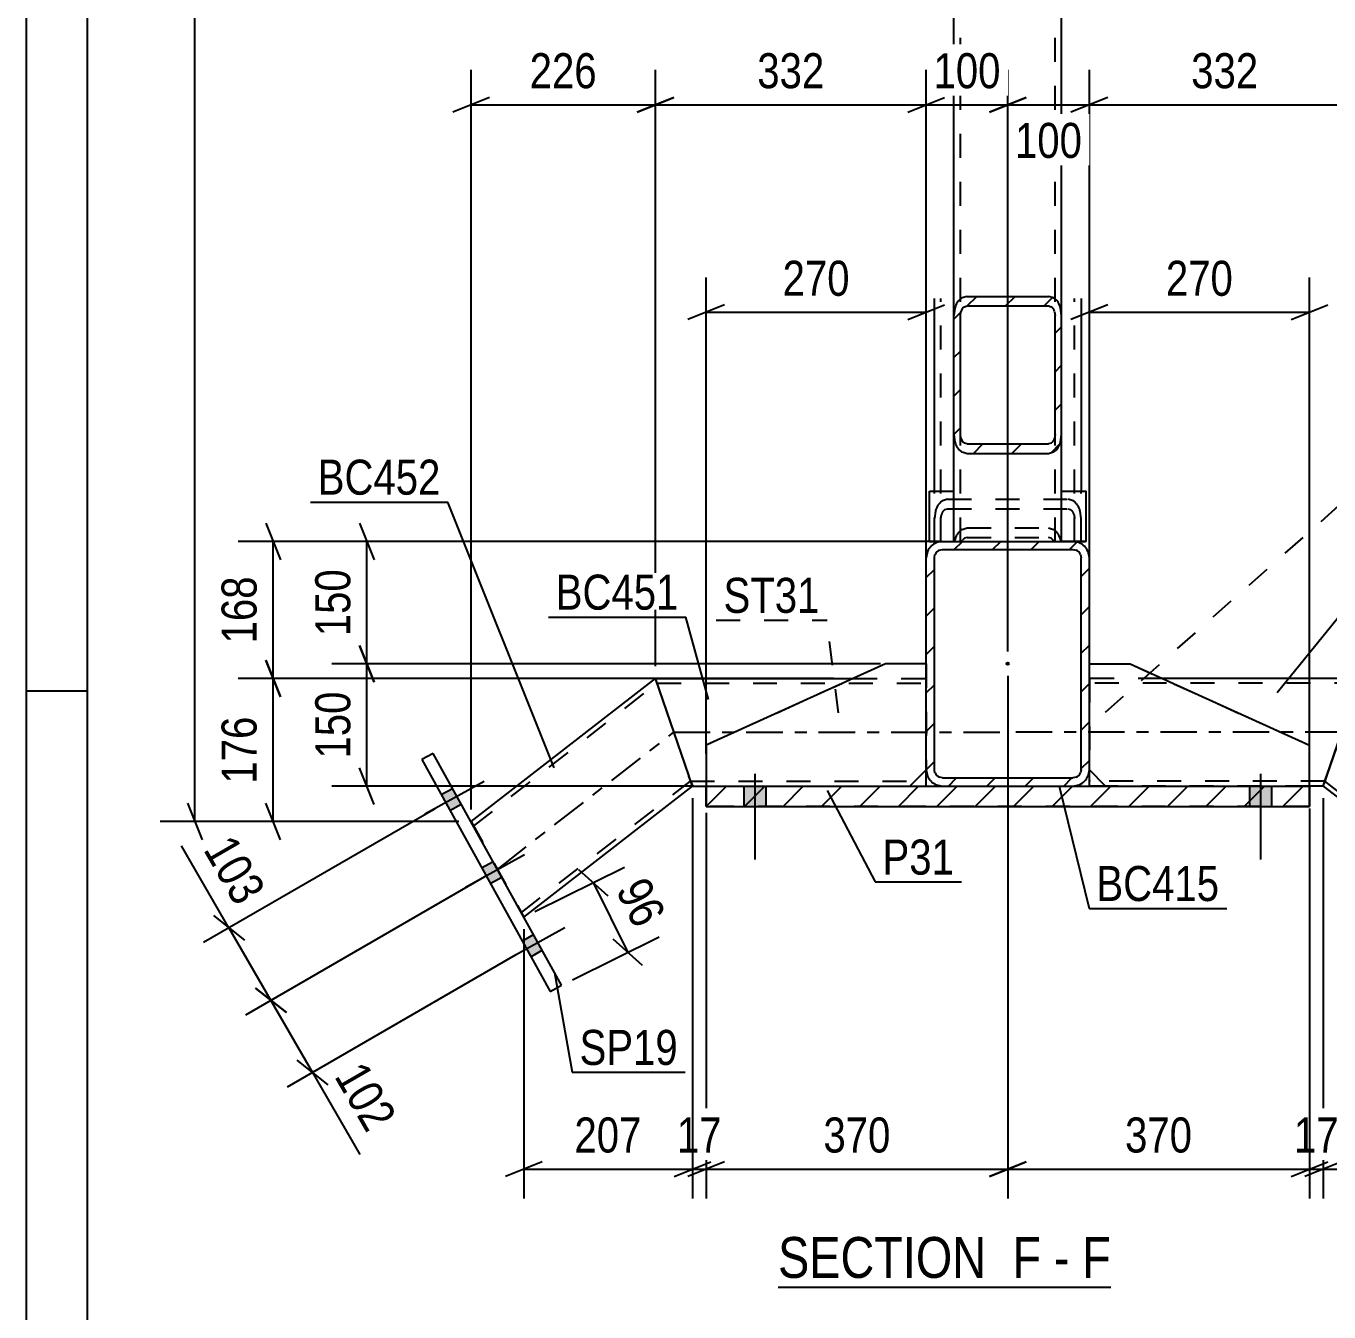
# Model space of a CAD drawing. Header units: millimetres. Extents: x 0 to 594, y 0 to 420.
# Drawn here: x 0 to 106.5, y 98.2 to 203.4 of the extents above; entities that cross this region are included whole.
import ezdxf

# ---------------------------------------------------------------- set-up
doc = ezdxf.new("R2010")
doc.units = ezdxf.units.MM
doc.linetypes.add('DXK_LINE_DOT2', pattern=[3.9198, 1.9599, -1.9599])
doc.linetypes.add('DXK_LINE_DOT3', pattern=[5.9187, 2.979, -0.9799, 0.9799, -0.9799])
doc.styles.add('Arial Narrow', font='ARIALN.TTF', dxfattribs={"height": 0.2})

# ---------------------------------------------------------------- blocks, each defined once
blk = doc.blocks.new('Unknown-761544929-1135')
at = {"color": 5, "linetype": 'Continuous'}
for p, q in [((0, 420), (0, 0)), ((5, 415), (5, 5)), ((5, 149), (0, 149))]:
    blk.add_line(p, q, dxfattribs=at)
blk = doc.blocks.new('Unknown-761544929-17 - 6149')
at = {"color": 6, "linetype": 'Continuous'}
blk.add_line((61.49, 100.27), (88.7, 100.27), dxfattribs=at)
at = {"color": 0, "linetype": 'Continuous'}
for points in [[(79.6, 101.02), (79.6, 104.52), (61.49, 104.52), (61.49, 101.02)], [(82.99, 101.02), (82.99, 104.52), (80.65, 104.52), (80.65, 101.02)], [(85.31, 101.02), (85.31, 104.52), (84.04, 104.52), (84.04, 101.02)], [(88.7, 101.02), (88.7, 104.52), (86.36, 104.52), (86.36, 101.02)]]:
    blk.add_wipeout(points, dxfattribs=at)
at = {"color": 7, "linetype": 'Continuous', "style": 'Arial Narrow'}
for s, p in [('SECTION ', (61.49, 101.02)), ('F', (80.65, 101.02)), ('F', (86.36, 101.02)), ('-', (84.04, 101.02))]:
    blk.add_text(s, height=3.34, dxfattribs=at).set_placement(p)
blk = doc.blocks.new('Part-761544929-6201 - 6149')
at = {"color": 2, "linetype": 'Continuous'}
for p, q in [((74.27, 165.33), (74.27, 181.08)), ((86.27, 181.08), (86.27, 165.33))]:
    blk.add_line(p, q, dxfattribs=at)
at = {"color": 7, "linetype": 'DXK_LINE_DOT2'}
for p, q in [((74.8, 161.23), (74.8, 181.08)), ((85.74, 161.23), (85.74, 181.08)), ((74.27, 161.23), (74.27, 165.33)), ((86.27, 161.23), (86.27, 165.33)), ((75.34, 164.67), (74.93, 164.55)), ((75.34, 164.67), (85.2, 164.67)), ((85.61, 164.55), (85.2, 164.67)), ((74.35, 163.7), (74.27, 163.11)), ((74.8, 163.11), (74.84, 163.41)), ((75.13, 163.83), (75.34, 163.89)), ((75.34, 163.89), (85.2, 163.89)), ((85.2, 163.89), (85.41, 163.83)), ((85.7, 163.41), (85.74, 163.11)), ((86.27, 163.11), (86.19, 163.7)), ((74.27, 161.23), (86.27, 161.23))]:
    blk.add_line(p, q, dxfattribs=at)
for centre, radius, start, end in [((75.73, 163.38), 1.42, 124.4664, 166.7051), ((84.81, 163.38), 1.42, 13.2949, 55.5336), ((75.53, 163.24), 0.709, 124.4664, 166.7051), ((85.01, 163.24), 0.709, 13.2949, 55.5336)]:
    blk.add_arc(centre, radius, start, end, dxfattribs=at)
blk = doc.blocks.new('Part-761544929-6170 - 6149')
at = {"linetype": 'Continuous'}
h = blk.add_hatch(dxfattribs=at)
h.set_pattern_fill('', scale=0.7, style=0, pattern_type=0)
h.set_pattern_definition([(45, (75.8708, 169.9744), (-1.57154, 1.57154), [])])
h.paths.add_polyline_path([(75.87, 179.71), (75.87, 169.97), (75.95, 169.38), (76.18, 168.87), (76.53, 168.54), (76.94, 168.42), (83.6, 168.42), (84.01, 168.54), (84.36, 168.87), (84.59, 169.38), (84.67, 169.97), (84.67, 179.71), (84.59, 180.3), (84.36, 180.81), (84.01, 181.14), (83.6, 181.26), (76.94, 181.26), (76.53, 181.14), (76.18, 180.81), (75.95, 180.3)])
h.paths.add_polyline_path([(76.56, 180.26), (76.73, 180.42), (76.94, 180.48), (83.6, 180.48), (83.81, 180.42), (83.98, 180.26), (84.1, 180), (84.14, 179.71), (84.14, 169.97), (84.1, 169.68), (83.98, 169.42), (83.81, 169.26), (83.6, 169.2), (76.94, 169.2), (76.73, 169.26), (76.56, 169.42), (76.44, 169.68), (76.4, 169.97), (76.4, 179.71), (76.44, 180)])
at = {"color": 2, "linetype": 'Continuous'}
for p, q in [((76.94, 181.26), (76.53, 181.14)), ((76.94, 181.26), (83.6, 181.26)), ((84.01, 181.14), (83.6, 181.26)), ((75.95, 180.3), (75.87, 179.71)), ((76.73, 180.42), (76.94, 180.48)), ((76.94, 180.48), (83.6, 180.48)), ((83.6, 180.48), (83.81, 180.42)), ((84.67, 179.71), (84.59, 180.3)), ((75.87, 169.97), (75.87, 179.71)), ((76.4, 179.71), (76.44, 180)), ((76.4, 169.97), (76.4, 179.71)), ((84.1, 180), (84.14, 179.71)), ((84.14, 169.97), (84.14, 179.71)), ((84.67, 169.97), (84.67, 179.71)), ((75.87, 161.23), (75.87, 169.97)), ((75.87, 169.97), (75.95, 169.38)), ((76.44, 169.68), (76.4, 169.97)), ((84.14, 169.97), (84.1, 169.68)), ((84.59, 169.38), (84.67, 169.97)), ((84.67, 161.23), (84.67, 169.97)), ((76.53, 168.54), (76.94, 168.42)), ((76.94, 169.2), (76.73, 169.26)), ((76.94, 169.2), (83.6, 169.2)), ((76.94, 168.42), (83.6, 168.42)), ((83.81, 169.26), (83.6, 169.2)), ((83.6, 168.42), (84.01, 168.54))]:
    blk.add_line(p, q, dxfattribs=at)
at = {"color": 7, "linetype": 'DXK_LINE_DOT2'}
for p, q in [((75.87, 169.97), (75.87, 179.71)), ((76.4, 161.23), (76.4, 179.71)), ((84.14, 161.23), (84.14, 179.71)), ((84.67, 169.97), (84.67, 179.71)), ((76.53, 162.21), (76.94, 162.33)), ((76.94, 162.33), (83.6, 162.33)), ((83.6, 162.33), (84.01, 162.21)), ((75.87, 161.23), (84.67, 161.23)), ((75.93, 161.23), (75.95, 161.37)), ((76.52, 161.23), (76.53, 161.26)), ((76.53, 161.26), (76.56, 161.32)), ((76.73, 161.49), (76.56, 161.32)), ((76.94, 161.55), (76.73, 161.49)), ((76.94, 161.55), (83.6, 161.55)), ((83.81, 161.49), (83.6, 161.55)), ((83.98, 161.32), (83.81, 161.49)), ((84.02, 161.23), (83.98, 161.32)), ((84.59, 161.37), (84.61, 161.23))]:
    blk.add_line(p, q, dxfattribs=at)
at = {"color": 7, "linetype": 'DXK_LINE_DOT3'}
blk.add_line((80.27, 153.94), (80.27, 174.84), dxfattribs=at)
at = {"color": 2, "linetype": 'Continuous'}
for centre, radius, start, end in [((77.33, 179.98), 1.42, 124.4664, 166.7051), ((83.21, 179.98), 1.42, 13.2949, 55.5336), ((77.13, 179.84), 0.709, 124.4664, 166.7051), ((83.41, 179.84), 0.709, 13.2949, 55.5336), ((77.13, 169.84), 0.709, 193.2949, 235.5336), ((83.41, 169.84), 0.709, 304.4664, 346.7051), ((77.33, 169.7), 1.42, 193.2949, 235.5336), ((83.21, 169.7), 1.42, 304.4664, 346.7051)]:
    blk.add_arc(centre, radius, start, end, dxfattribs=at)
at = {"color": 7, "linetype": 'DXK_LINE_DOT2'}
for centre, start, end in [((77.33, 161.04), 124.4664, 166.7051), ((83.21, 161.04), 13.2949, 55.5336)]:
    blk.add_arc(centre, 1.42, start, end, dxfattribs=at)
blk = doc.blocks.new('Part-761544929-6195 - 6149')
at = {"color": 7, "linetype": 'DXK_LINE_DOT2'}
for p, q in [((92.9, 150.03), (86.94, 150.03)), ((86.94, 149.97), (86.94, 150.03)), ((86.94, 150.03), (86.94, 142.56)), ((108.94, 149.63), (86.94, 149.63)), ((86.94, 141.72), (86.94, 142.03)), ((86.94, 141.75), (86.94, 141.88)), ((86.94, 141.72), (86.94, 141.75)), ((86.94, 141.66), (86.94, 141.72)), ((86.94, 141.72), (86.94, 141.66)), ((86.94, 141.63), (86.94, 141.66)), ((86.94, 141.66), (86.94, 141.63)), ((86.94, 141.46), (86.94, 141.66)), ((106.2, 141.63), (86.94, 141.63)), ((104.94, 141.23), (88.27, 141.23))]:
    blk.add_line(p, q, dxfattribs=at)
at = {"color": 2, "linetype": 'Continuous'}
for p, q in [((109.08, 150.03), (92.9, 150.03)), ((106.06, 141.23), (109.08, 150.03)), ((86.94, 142.03), (86.94, 142.56)), ((86.94, 141.46), (86.94, 142.03)), ((86.94, 141.29), (86.94, 141.46)), ((86.94, 141.23), (86.94, 141.29)), ((88.27, 141.23), (86.94, 141.23)), ((106.06, 141.23), (104.94, 141.23))]:
    blk.add_line(p, q, dxfattribs=at)
at = {"color": 7, "linetype": 'DXK_LINE_DOT3'}
blk.add_line((107.57, 145.63), (80.27, 145.63), dxfattribs=at)
blk = doc.blocks.new('Part-761544929-6212 - 6149')
at = {"color": 7, "linetype": 'DXK_LINE_DOT2'}
for p, q in [((76.4, 161.23), (76.4, 353.9)), ((84.14, 161.23), (84.14, 353.9)), ((75.87, 161.23), (75.87, 179.71)), ((84.67, 161.23), (84.67, 179.71)), ((75.87, 161.23), (84.67, 161.23))]:
    blk.add_line(p, q, dxfattribs=at)
at = {"color": 2, "linetype": 'Continuous'}
for p, q in [((75.87, 179.71), (75.87, 335.42)), ((84.67, 179.71), (84.67, 335.42))]:
    blk.add_line(p, q, dxfattribs=at)
blk = doc.blocks.new('Part-761544929-6219 - 6149')
at = {"linetype": 'Continuous'}
h = blk.add_hatch(dxfattribs=at)
h.set_pattern_fill('', scale=0.7, style=0, pattern_type=0)
h.set_pattern_definition([(45, (73.6042, 142.562), (-1.57154, 1.57154), [])])
h.paths.add_polyline_path([(73.6, 159.9), (73.6, 142.56), (73.71, 142.05), (73.99, 141.62), (74.43, 141.33), (74.94, 141.23), (85.6, 141.23), (86.11, 141.33), (86.55, 141.62), (86.84, 142.05), (86.94, 142.56), (86.94, 159.9), (86.84, 160.41), (86.55, 160.84), (86.11, 161.13), (85.6, 161.23), (74.94, 161.23), (74.43, 161.13), (73.99, 160.84), (73.71, 160.41)])
h.paths.add_polyline_path([(74.47, 160.37), (74.68, 160.51), (74.94, 160.56), (85.6, 160.56), (85.86, 160.51), (86.08, 160.37), (86.22, 160.15), (86.27, 159.9), (86.27, 142.56), (86.22, 142.31), (86.08, 142.09), (85.86, 141.95), (85.6, 141.9), (74.94, 141.9), (74.68, 141.95), (74.47, 142.09), (74.32, 142.31), (74.27, 142.56), (74.27, 159.9), (74.32, 160.15)])
blk.add_hatch(color=246, dxfattribs=at).paths.add_polyline_path([(80.27, 151.13, -1), (80.27, 151.33, -1)])
at = {"color": 2, "linetype": 'Continuous'}
for p, q in [((74.94, 161.23), (74.43, 161.13)), ((74.94, 161.23), (85.6, 161.23)), ((86.11, 161.13), (85.6, 161.23)), ((73.71, 160.41), (73.6, 159.9)), ((73.6, 142.56), (73.6, 159.9)), ((74.27, 159.9), (74.32, 160.15)), ((74.27, 142.56), (74.27, 159.9)), ((74.68, 160.51), (74.94, 160.56)), ((74.94, 160.56), (85.6, 160.56)), ((85.6, 160.56), (85.86, 160.51)), ((86.22, 160.15), (86.27, 159.9)), ((86.27, 142.56), (86.27, 159.9)), ((86.94, 159.9), (86.84, 160.41)), ((86.94, 142.56), (86.94, 159.9)), ((73.6, 142.56), (73.71, 142.05)), ((74.32, 142.31), (74.27, 142.56)), ((74.94, 141.9), (74.68, 141.95)), ((74.94, 141.9), (85.6, 141.9)), ((85.86, 141.95), (85.6, 141.9)), ((86.27, 142.56), (86.22, 142.31)), ((86.84, 142.05), (86.94, 142.56)), ((74.43, 141.33), (74.94, 141.23)), ((74.94, 141.23), (85.6, 141.23)), ((85.6, 141.23), (86.11, 141.33))]:
    blk.add_line(p, q, dxfattribs=at)
at = {"color": 7, "linetype": 'DXK_LINE_DOT3'}
blk.add_line((80.27, 151.23), (80.27, 151.23), dxfattribs=at)
at = {"color": 246, "linetype": 'DXK_LINE_DOT2'}
blk.add_line((80.27, 151.23), (80.27, 151.23), dxfattribs=at)
at = {"color": 246, "linetype": 'Continuous'}
blk.add_circle((80.27, 151.23), 0.1, dxfattribs=at)
at = {"color": 2, "linetype": 'Continuous'}
for centre, radius, start, end in [((74.94, 159.9), 1.33, 112.5, 157.5), ((85.6, 159.9), 1.33, 22.5, 67.5), ((74.94, 159.9), 0.667, 112.5, 157.5), ((85.6, 159.9), 0.667, 22.5, 67.5), ((74.94, 142.56), 1.33, 202.5, 247.5), ((74.94, 142.56), 0.667, 202.5, 247.5), ((85.6, 142.56), 0.667, 292.5, 337.5), ((85.6, 142.56), 1.33, 292.5, 337.5)]:
    blk.add_arc(centre, radius, start, end, dxfattribs=at)
blk = doc.blocks.new('Part-761544929-6220 - 6149')
at = {"color": 2, "linetype": 'Continuous'}
for p, q in [((33.3, 143.9), (32.37, 143.39)), ((43.78, 124.94), (33.3, 143.9)), ((32.37, 143.39), (42.85, 124.42)), ((42.85, 124.42), (43.78, 124.94))]:
    blk.add_line(p, q, dxfattribs=at)
blk = doc.blocks.new('Bolt-761544929-6285 - 6149')
at = {"linetype": 'Continuous'}
blk.add_hatch(color=1, dxfattribs=at).paths.add_polyline_path([(100.04, 139.56), (101.84, 139.56), (101.84, 141.22), (100.04, 141.22)])
blk.add_hatch(color=1, dxfattribs=at).paths.add_polyline_path([(100.04, 139.56), (101.84, 139.56), (101.84, 141.22), (100.04, 141.22)])
blk.add_hatch(color=1, dxfattribs=at).paths.add_polyline_path([(100.04, 139.56), (101.84, 139.56), (101.84, 141.22), (100.04, 141.22)])
at = {"color": 1, "linetype": 'Continuous'}
for p, q in [((100.94, 142.22), (100.94, 135.22)), ((100.94, 142.22), (100.94, 135.22)), ((100.94, 142.22), (100.94, 135.22)), ((100.04, 141.22), (100.04, 139.56)), ((100.04, 141.22), (100.04, 139.56)), ((100.04, 141.22), (100.04, 139.56)), ((101.84, 141.22), (101.84, 139.56)), ((101.84, 141.22), (101.84, 139.56)), ((101.84, 141.22), (101.84, 139.56))]:
    blk.add_line(p, q, dxfattribs=at)
blk = doc.blocks.new('Bolt-761544929-6286 - 6149')
at = {"linetype": 'Continuous'}
blk.add_hatch(color=1, dxfattribs=at).paths.add_polyline_path([(58.7, 139.56), (60.5, 139.56), (60.5, 141.22), (58.7, 141.22)])
blk.add_hatch(color=1, dxfattribs=at).paths.add_polyline_path([(58.7, 139.56), (60.5, 139.56), (60.5, 141.22), (58.7, 141.22)])
blk.add_hatch(color=1, dxfattribs=at).paths.add_polyline_path([(58.7, 139.56), (60.5, 139.56), (60.5, 141.22), (58.7, 141.22)])
at = {"color": 1, "linetype": 'Continuous'}
for p, q in [((59.6, 142.22), (59.6, 135.22)), ((59.6, 142.22), (59.6, 135.22)), ((59.6, 142.22), (59.6, 135.22)), ((58.7, 141.22), (58.7, 139.56)), ((58.7, 141.22), (58.7, 139.56)), ((58.7, 141.22), (58.7, 139.56)), ((60.5, 141.22), (60.5, 139.56)), ((60.5, 141.22), (60.5, 139.56)), ((60.5, 141.22), (60.5, 139.56))]:
    blk.add_line(p, q, dxfattribs=at)
blk = doc.blocks.new('Part-761544929-6222 - 6149')
at = {"color": 2, "linetype": 'Continuous'}
for p, q in [((36.39, 138.32), (51.46, 150.03)), ((51.46, 150.03), (51.48, 149.97)), ((51.48, 149.97), (54.2, 142.03)), ((54.48, 141.23), (54.2, 142.03)), ((40.7, 130.52), (54.48, 141.23))]:
    blk.add_line(p, q, dxfattribs=at)
at = {"color": 7, "linetype": 'DXK_LINE_DOT2'}
for p, q in [((36.58, 137.96), (51.6, 149.63)), ((40.5, 130.88), (54.34, 141.63)), ((54.46, 141.29), (54.4, 141.46)), ((54.48, 141.23), (54.46, 141.29)), ((36.39, 138.32), (40.7, 130.52))]:
    blk.add_line(p, q, dxfattribs=at)
at = {"color": 7, "linetype": 'DXK_LINE_DOT3'}
blk.add_line((38.54, 134.42), (52.97, 145.63), dxfattribs=at)
blk = doc.blocks.new('Part-761544929-6223 - 6149')
at = {"color": 2, "linetype": 'Continuous'}
for p, q in [((51.46, 150.03), (67.64, 150.03)), ((54.48, 141.23), (51.46, 150.03)), ((73.6, 142.03), (73.6, 142.56)), ((73.6, 141.23), (73.6, 142.03)), ((54.48, 141.23), (55.6, 141.23)), ((72.28, 141.23), (73.6, 141.23))]:
    blk.add_line(p, q, dxfattribs=at)
at = {"color": 7, "linetype": 'DXK_LINE_DOT2'}
for p, q in [((51.6, 149.63), (73.6, 149.63)), ((67.64, 150.03), (73.6, 150.03)), ((73.6, 142.56), (73.6, 150.03)), ((73.6, 149.6), (73.6, 149.63)), ((54.34, 141.63), (73.6, 141.63)), ((54.4, 141.46), (54.48, 141.23)), ((55.6, 141.23), (72.28, 141.23)), ((73.6, 141.29), (73.6, 141.46)), ((73.6, 141.23), (73.6, 141.29))]:
    blk.add_line(p, q, dxfattribs=at)
at = {"color": 7, "linetype": 'DXK_LINE_DOT3'}
blk.add_line((52.97, 145.63), (80.27, 145.63), dxfattribs=at)
blk = doc.blocks.new('Part-761544929-6224 - 6149')
at = {"color": 2, "linetype": 'Continuous'}
for p, q in [((109.08, 150.03), (106.34, 142.03)), ((124.15, 138.32), (109.08, 150.03)), ((106.08, 141.29), (106.34, 142.03)), ((106.08, 141.29), (106.06, 141.23)), ((106.06, 141.23), (119.85, 130.52))]:
    blk.add_line(p, q, dxfattribs=at)
at = {"color": 7, "linetype": 'DXK_LINE_DOT2'}
for p, q in [((123.96, 137.96), (108.94, 149.63)), ((106.34, 142.03), (106.14, 141.46)), ((120.04, 130.87), (106.2, 141.63)), ((119.85, 130.52), (124.15, 138.32))]:
    blk.add_line(p, q, dxfattribs=at)
at = {"color": 7, "linetype": 'DXK_LINE_DOT3'}
blk.add_line((122, 134.42), (107.57, 145.63), dxfattribs=at)
blk = doc.blocks.new('Part-761544929-6243 - 6149')
at = {"color": 7, "linetype": 'DXK_LINE_DOT2'}
for p, q in [((70.27, 151.22), (55.6, 144.56)), ((73.6, 151.22), (70.27, 151.22)), ((73.6, 142.56), (73.6, 151.22)), ((55.6, 144.56), (55.6, 141.22)), ((72.27, 141.22), (73.6, 142.56)), ((55.6, 141.22), (72.27, 141.22))]:
    blk.add_line(p, q, dxfattribs=at)
blk = doc.blocks.new('Part-761544929-6244 - 6149')
at = {"color": 2, "linetype": 'Continuous'}
for p, q in [((70.27, 151.22), (55.6, 144.56)), ((73.6, 151.22), (70.27, 151.22)), ((55.6, 144.56), (55.6, 141.22)), ((73.6, 142.56), (72.27, 141.22))]:
    blk.add_line(p, q, dxfattribs=at)
at = {"color": 7, "linetype": 'DXK_LINE_DOT2'}
for p, q in [((73.6, 151.22), (73.6, 142.56)), ((55.6, 141.22), (72.27, 141.22))]:
    blk.add_line(p, q, dxfattribs=at)
blk = doc.blocks.new('Part-761544929-6246 - 6149')
at = {"color": 7, "linetype": 'DXK_LINE_DOT2'}
for p, q in [((86.94, 142.56), (86.94, 151.22)), ((86.94, 151.22), (90.27, 151.22)), ((90.27, 151.22), (104.94, 144.56)), ((104.94, 141.22), (104.94, 144.56)), ((88.27, 141.22), (86.94, 142.56)), ((104.94, 141.22), (88.27, 141.22)), ((104.94, 141.29), (104.94, 141.22))]:
    blk.add_line(p, q, dxfattribs=at)
blk = doc.blocks.new('Part-761544929-6247 - 6149')
at = {"color": 2, "linetype": 'Continuous'}
for p, q in [((86.94, 151.22), (90.27, 151.22)), ((90.27, 151.22), (104.94, 144.56)), ((104.94, 141.22), (104.94, 144.56)), ((88.27, 141.22), (86.94, 142.56))]:
    blk.add_line(p, q, dxfattribs=at)
at = {"color": 7, "linetype": 'DXK_LINE_DOT2'}
for p, q in [((86.94, 142.56), (86.94, 151.22)), ((104.94, 141.22), (88.27, 141.22))]:
    blk.add_line(p, q, dxfattribs=at)
blk = doc.blocks.new('Part-761544929-6248 - 6149')
at = {"linetype": 'Continuous'}
h = blk.add_hatch(dxfattribs=at)
h.set_pattern_fill('', scale=0.7, style=0, pattern_type=0)
h.set_pattern_definition([(45, (55.6042, 139.5575), (-1.57154, 1.57154), [])])
h.paths.add_polyline_path([(55.6, 141.22), (55.6, 139.56), (104.94, 139.56), (104.94, 141.22)])
at = {"color": 2, "linetype": 'Continuous'}
for p, q in [((55.6, 141.22), (55.6, 141.22)), ((55.6, 141.22), (55.6, 139.56)), ((55.6, 141.22), (104.94, 141.22)), ((104.94, 141.22), (104.94, 141.22)), ((104.94, 139.56), (104.94, 141.22)), ((55.6, 139.56), (55.6, 139.56)), ((55.6, 139.56), (104.94, 139.56)), ((104.94, 139.56), (104.94, 139.56))]:
    blk.add_line(p, q, dxfattribs=at)
at = {"color": 7, "linetype": 'DXK_LINE_DOT2'}
for p, q in [((55.6, 139.56), (55.6, 141.22)), ((55.6, 141.22), (104.94, 141.22)), ((104.94, 141.22), (104.94, 139.56)), ((104.94, 139.56), (55.6, 139.56))]:
    blk.add_line(p, q, dxfattribs=at)
blk = doc.blocks.new('Part-761544929-6256 - 6149')
at = {"color": 2, "linetype": 'Continuous'}
for p, q in [((84.67, 165.33), (86.67, 165.33)), ((86.67, 161.23), (86.67, 165.33)), ((86.67, 161.23), (85.6, 161.23)), ((86.67, 161.23), (86.67, 161.23))]:
    blk.add_line(p, q, dxfattribs=at)
at = {"color": 7, "linetype": 'DXK_LINE_DOT2'}
for p, q in [((84.67, 161.23), (84.67, 165.33)), ((84.67, 165.33), (86.67, 165.33)), ((85.6, 161.23), (84.67, 161.23)), ((84.67, 161.23), (84.67, 161.23)), ((84.67, 161.23), (86.67, 161.23)), ((86.67, 161.23), (86.67, 161.23))]:
    blk.add_line(p, q, dxfattribs=at)
blk = doc.blocks.new('Part-761544929-6257 - 6149')
at = {"color": 2, "linetype": 'Continuous'}
for p, q in [((73.87, 161.23), (73.87, 165.33)), ((73.87, 165.33), (75.87, 165.33)), ((73.87, 161.23), (73.87, 161.23)), ((73.87, 161.23), (74.94, 161.23))]:
    blk.add_line(p, q, dxfattribs=at)
at = {"color": 7, "linetype": 'DXK_LINE_DOT2'}
for p, q in [((73.87, 165.33), (75.87, 165.33)), ((75.87, 161.23), (75.87, 165.33)), ((73.87, 161.23), (75.87, 161.23)), ((73.87, 161.23), (73.87, 161.23)), ((74.94, 161.23), (75.87, 161.23)), ((75.87, 161.23), (75.87, 161.23))]:
    blk.add_line(p, q, dxfattribs=at)
blk = doc.blocks.new('Bolt-761544929-6279 - 6149')
at = {"linetype": 'Continuous'}
for points in [[(33.95, 140.53), (34.66, 139.24), (35.59, 139.76), (34.88, 141.04)], [(33.95, 140.53), (34.66, 139.24), (35.59, 139.76), (34.88, 141.04)], [(33.95, 140.53), (34.66, 139.24), (35.59, 139.76), (34.88, 141.04)], [(37.25, 134.55), (37.96, 133.26), (38.9, 133.78), (38.19, 135.06)], [(37.25, 134.55), (37.96, 133.26), (38.9, 133.78), (38.19, 135.06)], [(40.56, 128.56), (41.27, 127.28), (42.2, 127.8), (41.49, 129.08)], [(40.56, 128.56), (41.27, 127.28), (42.2, 127.8), (41.49, 129.08)], [(40.56, 128.56), (41.27, 127.28), (42.2, 127.8), (41.49, 129.08)]]:
    blk.add_hatch(color=1, dxfattribs=at).paths.add_polyline_path(points)
at = {"color": 1, "linetype": 'Continuous'}
for p, q in [((32.61, 138.95), (37.45, 141.63)), ((32.61, 138.95), (37.45, 141.63)), ((32.61, 138.95), (37.45, 141.63)), ((33.95, 140.53), (34.88, 141.04)), ((33.95, 140.53), (34.88, 141.04)), ((33.95, 140.53), (34.88, 141.04)), ((34.66, 139.24), (35.59, 139.76)), ((34.66, 139.24), (35.59, 139.76)), ((34.66, 139.24), (35.59, 139.76)), ((35.92, 132.97), (40.76, 135.64)), ((35.92, 132.97), (40.76, 135.64)), ((37.25, 134.55), (38.19, 135.06)), ((37.25, 134.55), (38.19, 135.06)), ((37.96, 133.26), (38.9, 133.78)), ((37.96, 133.26), (38.9, 133.78)), ((39.22, 126.99), (44.06, 129.66)), ((39.22, 126.99), (44.06, 129.66)), ((39.22, 126.99), (44.06, 129.66)), ((40.56, 128.56), (41.49, 129.08)), ((40.56, 128.56), (41.49, 129.08)), ((40.56, 128.56), (41.49, 129.08)), ((41.27, 127.28), (42.2, 127.8)), ((41.27, 127.28), (42.2, 127.8)), ((41.27, 127.28), (42.2, 127.8))]:
    blk.add_line(p, q, dxfattribs=at)
blk = doc.blocks.new('StraightDimension-761544929-11969 - 6149')
at = {"color": 7, "linetype": 'Continuous'}
for p, q in [((41.59, 130.97), (48.92, 134.61)), ((45.17, 134.42), (47.58, 132.26)), ((46.37, 133.34), (49.21, 127.63)), ((44.68, 125.38), (51.76, 128.9)), ((50.41, 126.56), (48, 128.71))]:
    blk.add_line(p, q, dxfattribs=at)
at = {"color": 0}
blk.add_wipeout([(49.54, 128.65), (53.3, 130.52), (51.14, 134.86), (47.38, 133)], dxfattribs=at)
at = {"color": 3, "style": 'Arial Narrow'}
blk.add_text('96', height=2.863, rotation=-63.5754, dxfattribs=at).set_placement((48.19, 132.73))
blk = doc.blocks.new('StraightDimension-761544929-11966 - 6149')
at = {"color": 7, "linetype": 'Continuous'}
for p, q in [((37.68, 133.92), (17.94, 122.51)), ((40.05, 127.42), (21.35, 116.61)), ((18.75, 124.71), (21.29, 122.71)), ((20.02, 123.71), (23.43, 117.81)), ((24.7, 116.81), (22.16, 118.81))]:
    blk.add_line(p, q, dxfattribs=at)
at = {"color": 0}
blk.add_wipeout([(27.68, 111.94), (31.32, 114.05), (27.97, 119.83), (24.34, 117.73)], dxfattribs=at)
at = {"color": 7, "linetype": 'Continuous'}
blk.add_line((23.43, 117.81), (27.3, 111.11), dxfattribs=at)
blk.add_line((23.43, 117.81), (27.3, 111.11), dxfattribs=at)
at = {"color": 3, "style": 'Arial Narrow'}
blk.add_text('102', height=2.863, rotation=-59.96, dxfattribs=at).set_placement((25.16, 117.51))
blk = doc.blocks.new('StraightDimension-761544929-12103 - 6149')
at = {"color": 7, "linetype": 'Continuous'}
for p, q in [((106.06, 140.23), (106.06, 107.52)), ((119.85, 129.52), (119.85, 107.52)), ((107.56, 110.52), (104.56, 109.32)), ((106.06, 109.92), (119.85, 109.92)), ((118.35, 109.32), (121.35, 110.52))]:
    blk.add_line(p, q, dxfattribs=at)
at = {"color": 0}
blk.add_wipeout([(116.3, 110.67), (116.3, 114.87), (109.61, 114.87), (109.61, 110.67)], dxfattribs=at)
at = {"color": 3, "style": 'Arial Narrow'}
blk.add_text('207', height=2.863, dxfattribs=at).set_placement((110.21, 111.27))
blk = doc.blocks.new('StraightDimension-761544929-11967 - 6149')
at = {"color": 7, "linetype": 'Continuous'}
for p, q in [((33.44, 139.38), (14.51, 128.44)), ((37.68, 133.92), (17.94, 122.51)), ((15.32, 130.64), (17.86, 128.64)), ((16.59, 129.64), (20.02, 123.71)), ((21.29, 122.71), (18.75, 124.71))]:
    blk.add_line(p, q, dxfattribs=at)
at = {"color": 0}
blk.add_wipeout([(16.97, 130.47), (20.61, 132.57), (17.26, 138.36), (13.63, 136.26)], dxfattribs=at)
at = {"color": 7, "linetype": 'Continuous'}
blk.add_line((16.59, 129.64), (12.71, 136.34), dxfattribs=at)
blk.add_line((16.59, 129.64), (12.71, 136.34), dxfattribs=at)
at = {"color": 3, "style": 'Arial Narrow'}
blk.add_text('103', height=2.863, rotation=-59.96, dxfattribs=at).set_placement((14.45, 136.04))
blk = doc.blocks.new('StraightDimension-761544929-12104 - 6149')
at = {"color": 7, "linetype": 'Continuous'}
for p, q in [((106.06, 140.23), (106.06, 107.52)), ((104.94, 139.39), (104.94, 107.52)), ((103.44, 109.32), (106.44, 110.52)), ((107.56, 110.52), (104.56, 109.32)), ((104.94, 109.92), (106.06, 109.92))]:
    blk.add_line(p, q, dxfattribs=at)
at = {"color": 0}
blk.add_wipeout([(107.93, 110.67), (107.93, 114.87), (103.07, 114.87), (103.07, 110.67)], dxfattribs=at)
at = {"color": 3, "style": 'Arial Narrow'}
blk.add_text('17', height=2.863, dxfattribs=at).set_placement((103.67, 111.27))
blk = doc.blocks.new('StraightDimension-761544929-12105 - 6149')
at = {"color": 7, "linetype": 'Continuous'}
for p, q in [((80.27, 150.23), (80.27, 107.52)), ((104.94, 139.39), (104.94, 107.52)), ((81.77, 110.52), (78.77, 109.32)), ((80.27, 109.92), (104.94, 109.92)), ((103.44, 109.32), (106.44, 110.52))]:
    blk.add_line(p, q, dxfattribs=at)
at = {"color": 0}
blk.add_wipeout([(95.95, 110.67), (95.95, 114.87), (89.26, 114.87), (89.26, 110.67)], dxfattribs=at)
at = {"color": 3, "style": 'Arial Narrow'}
blk.add_text('370', height=2.863, dxfattribs=at).set_placement((89.86, 111.27))
blk = doc.blocks.new('StraightDimension-761544929-12106 - 6149')
at = {"color": 7, "linetype": 'Continuous'}
for p, q in [((80.27, 150.23), (80.27, 107.52)), ((55.6, 139.05), (55.6, 107.52)), ((57.1, 110.52), (54.1, 109.32)), ((55.6, 109.92), (80.27, 109.92)), ((78.77, 109.32), (81.77, 110.52))]:
    blk.add_line(p, q, dxfattribs=at)
at = {"color": 0}
blk.add_wipeout([(71.28, 110.67), (71.28, 114.87), (64.6, 114.87), (64.6, 110.67)], dxfattribs=at)
at = {"color": 3, "style": 'Arial Narrow'}
blk.add_text('370', height=2.863, dxfattribs=at).set_placement((65.2, 111.27))
blk = doc.blocks.new('StraightDimension-761544929-12107 - 6149')
at = {"color": 7, "linetype": 'Continuous'}
for p, q in [((54.48, 140.23), (54.48, 107.52)), ((55.6, 139.05), (55.6, 107.52)), ((52.98, 109.32), (55.98, 110.52)), ((57.1, 110.52), (54.1, 109.32)), ((54.48, 109.92), (55.6, 109.92))]:
    blk.add_line(p, q, dxfattribs=at)
at = {"color": 0}
blk.add_wipeout([(57.47, 110.67), (57.47, 114.87), (52.61, 114.87), (52.61, 110.67)], dxfattribs=at)
at = {"color": 3, "style": 'Arial Narrow'}
blk.add_text('17', height=2.863, dxfattribs=at).set_placement((53.21, 111.27))
blk = doc.blocks.new('StraightDimension-761544929-12108 - 6149')
at = {"color": 7, "linetype": 'Continuous'}
for p, q in [((54.48, 140.23), (54.48, 107.52)), ((40.7, 129.52), (40.7, 107.52)), ((42.2, 110.52), (39.2, 109.32)), ((40.7, 109.92), (54.48, 109.92)), ((52.98, 109.32), (55.98, 110.52))]:
    blk.add_line(p, q, dxfattribs=at)
at = {"color": 0}
blk.add_wipeout([(50.93, 110.67), (50.93, 114.87), (44.24, 114.87), (44.24, 110.67)], dxfattribs=at)
at = {"color": 3, "style": 'Arial Narrow'}
blk.add_text('207', height=2.863, dxfattribs=at).set_placement((44.84, 111.27))
blk = doc.blocks.new('StraightDimension-761544929-12229 - 6149')
at = {"color": 7, "linetype": 'Continuous'}
for p, q in [((27.26, 162.73), (28.46, 159.73)), ((74.86, 161.23), (25.01, 161.23)), ((27.86, 151.22), (27.86, 161.23)), ((28.46, 149.72), (27.26, 152.72)), ((69.86, 151.22), (25.01, 151.22))]:
    blk.add_line(p, q, dxfattribs=at)
at = {"color": 0}
blk.add_wipeout([(27.11, 159.57), (22.91, 159.57), (22.91, 152.88), (27.11, 152.88)], dxfattribs=at)
at = {"color": 3, "style": 'Arial Narrow'}
blk.add_text('150', height=2.863, rotation=90.0002, dxfattribs=at).set_placement((26.51, 153.48))
blk = doc.blocks.new('StraightDimension-761544929-12230 - 6149')
at = {"color": 7, "linetype": 'Continuous'}
for p, q in [((27.26, 152.72), (28.46, 149.72)), ((69.86, 151.22), (25.01, 151.22)), ((27.86, 141.22), (27.86, 151.22)), ((28.46, 139.72), (27.26, 142.72)), ((54.6, 141.22), (25.01, 141.22))]:
    blk.add_line(p, q, dxfattribs=at)
at = {"color": 0}
blk.add_wipeout([(27.11, 149.57), (22.91, 149.57), (22.91, 142.88), (27.11, 142.88)], dxfattribs=at)
at = {"color": 3, "style": 'Arial Narrow'}
blk.add_text('150', height=2.863, rotation=90.0002, dxfattribs=at).set_placement((26.51, 143.48))
blk = doc.blocks.new('StraightDimension-761544929-12304 - 6149')
at = {"color": 7, "linetype": 'Continuous'}
for p, q in [((19.6, 162.73), (20.8, 159.73)), ((74.4, 161.23), (17.35, 161.23)), ((20.2, 150.03), (20.2, 161.23)), ((20.8, 148.53), (19.6, 151.53)), ((66.03, 150.03), (17.35, 150.03))]:
    blk.add_line(p, q, dxfattribs=at)
at = {"color": 0}
blk.add_wipeout([(19.45, 158.97), (15.25, 158.97), (15.25, 152.29), (19.45, 152.29)], dxfattribs=at)
at = {"color": 3, "style": 'Arial Narrow'}
blk.add_text('168', height=2.863, rotation=90.0002, dxfattribs=at).set_placement((18.85, 152.89))
blk = doc.blocks.new('StraightDimension-761544929-12305 - 6149')
at = {"color": 7, "linetype": 'Continuous'}
for p, q in [((19.6, 151.53), (20.8, 148.53)), ((66.03, 150.03), (17.35, 150.03)), ((20.2, 138.32), (20.2, 150.03)), ((20.8, 136.82), (19.6, 139.82)), ((35.39, 138.32), (17.35, 138.32))]:
    blk.add_line(p, q, dxfattribs=at)
at = {"color": 0}
blk.add_wipeout([(19.45, 147.52), (15.25, 147.52), (15.25, 140.83), (19.45, 140.83)], dxfattribs=at)
at = {"color": 3, "style": 'Arial Narrow'}
blk.add_text('176', height=2.863, rotation=90.0002, dxfattribs=at).set_placement((18.85, 141.43))
blk = doc.blocks.new('StraightDimension-761544929-12469 - 6149')
at = {"color": 7, "linetype": 'Continuous'}
for p, q in [((86.94, 142.29), (86.94, 199.78)), ((109.08, 151.03), (109.08, 199.78)), ((88.44, 197.53), (85.44, 196.33)), ((107.58, 196.33), (110.58, 197.53)), ((86.94, 196.93), (109.08, 196.93))]:
    blk.add_line(p, q, dxfattribs=at)
at = {"color": 0}
blk.add_wipeout([(101.35, 197.68), (101.35, 201.88), (94.67, 201.88), (94.67, 197.68)], dxfattribs=at)
at = {"color": 3, "style": 'Arial Narrow'}
blk.add_text('332', height=2.863, dxfattribs=at).set_placement((95.27, 198.28))
blk = doc.blocks.new('StraightDimension-761544929-12470 - 6149')
at = {"color": 7, "linetype": 'Continuous'}
for p, q in [((80.27, 152.23), (80.27, 199.33)), ((86.94, 142.29), (86.94, 199.33)), ((78.77, 196.33), (81.77, 197.53)), ((88.44, 197.53), (85.44, 196.33)), ((80.27, 196.93), (86.94, 196.93))]:
    blk.add_line(p, q, dxfattribs=at)
at = {"color": 0}
blk.add_wipeout([(86.95, 191.98), (86.95, 196.18), (80.26, 196.18), (80.26, 191.98)], dxfattribs=at)
at = {"color": 3, "style": 'Arial Narrow'}
blk.add_text('100', height=2.863, dxfattribs=at).set_placement((80.86, 192.58))
blk = doc.blocks.new('StraightDimension-761544929-12471 - 6149')
at = {"color": 7, "linetype": 'Continuous'}
for p, q in [((73.6, 142.26), (73.6, 199.78)), ((80.27, 152.23), (80.27, 199.78)), ((72.1, 196.33), (75.1, 197.53)), ((81.77, 197.53), (78.77, 196.33)), ((73.6, 196.93), (80.27, 196.93))]:
    blk.add_line(p, q, dxfattribs=at)
at = {"color": 0}
blk.add_wipeout([(80.28, 197.68), (80.28, 201.88), (73.6, 201.88), (73.6, 197.68)], dxfattribs=at)
at = {"color": 3, "style": 'Arial Narrow'}
blk.add_text('100', height=2.863, dxfattribs=at).set_placement((74.2, 198.28))
blk = doc.blocks.new('StraightDimension-761544929-12472 - 6149')
at = {"color": 7, "linetype": 'Continuous'}
for p, q in [((51.46, 151.03), (51.46, 199.78)), ((73.6, 142.26), (73.6, 199.78)), ((52.96, 197.53), (49.96, 196.33)), ((72.1, 196.33), (75.1, 197.53)), ((51.46, 196.93), (73.6, 196.93))]:
    blk.add_line(p, q, dxfattribs=at)
at = {"color": 0}
blk.add_wipeout([(65.87, 197.68), (65.87, 201.88), (59.19, 201.88), (59.19, 197.68)], dxfattribs=at)
at = {"color": 3, "style": 'Arial Narrow'}
blk.add_text('332', height=2.863, dxfattribs=at).set_placement((59.79, 198.28))
blk = doc.blocks.new('StraightDimension-761544929-12473 - 6149')
at = {"color": 7, "linetype": 'Continuous'}
for p, q in [((36.39, 139.32), (36.39, 199.78)), ((51.46, 151.03), (51.46, 199.78)), ((37.89, 197.53), (34.89, 196.33)), ((49.96, 196.33), (52.96, 197.53)), ((36.39, 196.93), (51.46, 196.93))]:
    blk.add_line(p, q, dxfattribs=at)
at = {"color": 0}
blk.add_wipeout([(47.27, 197.68), (47.27, 201.88), (40.58, 201.88), (40.58, 197.68)], dxfattribs=at)
at = {"color": 3, "style": 'Arial Narrow'}
blk.add_text('226', height=2.863, dxfattribs=at).set_placement((41.18, 198.28))
blk = doc.blocks.new('StraightDimension-761544929-12707 - 6149')
at = {"color": 7, "linetype": 'Continuous'}
for p, q in [((55.6, 143.89), (55.6, 182.81)), ((73.6, 142.63), (73.6, 182.81)), ((57.1, 180.56), (54.1, 179.36)), ((72.1, 179.36), (75.1, 180.56)), ((55.6, 179.96), (73.6, 179.96))]:
    blk.add_line(p, q, dxfattribs=at)
at = {"color": 0}
blk.add_wipeout([(67.95, 180.71), (67.95, 184.91), (61.26, 184.91), (61.26, 180.71)], dxfattribs=at)
at = {"color": 3, "style": 'Arial Narrow'}
blk.add_text('270', height=2.863, dxfattribs=at).set_placement((61.86, 181.31))
blk = doc.blocks.new('StraightDimension-761544929-12728 - 6149')
at = {"color": 7, "linetype": 'Continuous'}
for p, q in [((86.94, 143.56), (86.94, 182.81)), ((104.94, 143.89), (104.94, 182.81)), ((88.44, 180.56), (85.44, 179.36)), ((103.44, 179.36), (106.44, 180.56)), ((86.94, 179.96), (104.94, 179.96))]:
    blk.add_line(p, q, dxfattribs=at)
at = {"color": 0}
blk.add_wipeout([(99.28, 180.71), (99.28, 184.91), (92.6, 184.91), (92.6, 180.71)], dxfattribs=at)
at = {"color": 3, "style": 'Arial Narrow'}
blk.add_text('270', height=2.863, dxfattribs=at).set_placement((93.2, 181.31))
blk = doc.blocks.new('StraightDimension-761544929-13565 - 6149')
at = {"color": 7, "linetype": 'Continuous'}
for p, q in [((13.81, 138.32), (13.81, 366.76)), ((13.21, 139.82), (14.41, 136.82)), ((35.39, 138.32), (10.96, 138.32))]:
    blk.add_line(p, q, dxfattribs=at)
blk = doc.blocks.new('Mark-761544929-12416 - 6149')
at = {"color": 30, "linetype": 'Continuous'}
for p, q in [((84.46, 141.23), (86.92, 131.23)), ((86.92, 131.23), (98.17, 131.23))]:
    blk.add_line(p, q, dxfattribs=at)
at = {"color": 0}
blk.add_wipeout([(97.57, 131.83), (97.57, 134.83), (87.52, 134.83), (87.52, 131.83)], dxfattribs=at)
blk.add_wipeout([(97.57, 131.83), (97.57, 134.83), (87.52, 134.83), (87.52, 131.83)], dxfattribs=at)
at = {"color": 3, "style": 'Arial Narrow'}
blk.add_text('BC415', height=2.863, dxfattribs=at).set_placement((87.52, 131.83))
blk = doc.blocks.new('Mark-761544929-12404 - 6149')
at = {"color": 30, "linetype": 'DXK_LINE_DOT2'}
for p in [(56.43, 154.79), (66.42, 147.21)]:
    blk.add_line(p, (65.49, 154.79), dxfattribs=at)
at = {"color": 0}
blk.add_wipeout([(64.89, 155.39), (64.89, 158.39), (57.03, 158.39), (57.03, 155.39)], dxfattribs=at)
blk.add_wipeout([(64.89, 155.39), (64.89, 158.39), (57.03, 158.39), (57.03, 155.39)], dxfattribs=at)
at = {"color": 3, "style": 'Arial Narrow'}
blk.add_text('ST31', height=2.863, dxfattribs=at).set_placement((57.03, 155.39))
blk = doc.blocks.new('Mark-761544929-12422 - 6149')
at = {"color": 30, "linetype": 'Continuous'}
for p, q in [((102.31, 148.87), (111.41, 160.12)), ((111.41, 160.12), (122.66, 160.12))]:
    blk.add_line(p, q, dxfattribs=at)
at = {"color": 0}
blk.add_wipeout([(122.06, 160.72), (122.06, 163.72), (112.01, 163.72), (112.01, 160.72)], dxfattribs=at)
blk.add_wipeout([(122.06, 160.72), (122.06, 163.72), (112.01, 163.72), (112.01, 160.72)], dxfattribs=at)
at = {"color": 3, "style": 'Arial Narrow'}
blk.add_text('BC451', height=2.863, dxfattribs=at).set_placement((112.01, 160.72))
blk = doc.blocks.new('Mark-761544929-12411 - 6149')
at = {"color": 30, "linetype": 'Continuous'}
for p, q in [((65.49, 140.87), (69.43, 133.39)), ((69.43, 133.39), (76.48, 133.39))]:
    blk.add_line(p, q, dxfattribs=at)
at = {"color": 0}
blk.add_wipeout([(75.88, 133.99), (75.88, 136.99), (70.03, 136.99), (70.03, 133.99)], dxfattribs=at)
blk.add_wipeout([(75.88, 133.99), (75.88, 136.99), (70.03, 136.99), (70.03, 133.99)], dxfattribs=at)
at = {"color": 3, "style": 'Arial Narrow'}
blk.add_text('P31', height=2.863, dxfattribs=at).set_placement((70.03, 133.99))
blk = doc.blocks.new('Mark-761544929-12431 - 6149')
at = {"color": 30, "linetype": 'DXK_LINE_DOT2'}
for p, q in [((88.27, 147.27), (110.42, 166.87)), ((110.42, 166.87), (119.48, 166.87))]:
    blk.add_line(p, q, dxfattribs=at)
at = {"color": 0}
blk.add_wipeout([(118.88, 167.47), (118.88, 170.47), (111.02, 170.47), (111.02, 167.47)], dxfattribs=at)
blk.add_wipeout([(118.88, 167.47), (118.88, 170.47), (111.02, 170.47), (111.02, 167.47)], dxfattribs=at)
at = {"color": 3, "style": 'Arial Narrow'}
blk.add_text('ST31', height=2.863, dxfattribs=at).set_placement((111.02, 167.47))
blk = doc.blocks.new('Mark-761544929-12399 - 6149')
at = {"color": 30, "linetype": 'Continuous'}
for p in [(42.71, 155.05), (55.79, 148.3)]:
    blk.add_line(p, (53.96, 155.05), dxfattribs=at)
at = {"color": 0}
blk.add_wipeout([(53.36, 155.65), (53.36, 158.65), (43.31, 158.65), (43.31, 155.65)], dxfattribs=at)
blk.add_wipeout([(53.36, 155.65), (53.36, 158.65), (43.31, 158.65), (43.31, 155.65)], dxfattribs=at)
at = {"color": 3, "style": 'Arial Narrow'}
blk.add_text('BC451', height=2.863, dxfattribs=at).set_placement((43.31, 155.65))
blk = doc.blocks.new('Mark-761544929-12454 - 6149')
at = {"color": 30, "linetype": 'Continuous'}
for p in [(23.25, 164.45), (43.17, 142.72)]:
    blk.add_line(p, (34.5, 164.45), dxfattribs=at)
at = {"color": 0}
blk.add_wipeout([(33.9, 165.05), (33.9, 168.05), (23.85, 168.05), (23.85, 165.05)], dxfattribs=at)
blk.add_wipeout([(33.9, 165.05), (33.9, 168.05), (23.85, 168.05), (23.85, 165.05)], dxfattribs=at)
at = {"color": 3, "style": 'Arial Narrow'}
blk.add_text('BC452', height=2.863, dxfattribs=at).set_placement((23.85, 165.05))
blk = doc.blocks.new('Mark-761544929-12458 - 6149')
at = {"color": 30, "linetype": 'Continuous'}
for p, q in [((43.2, 125.98), (44.66, 117.83)), ((44.66, 117.83), (53.9, 117.83))]:
    blk.add_line(p, q, dxfattribs=at)
at = {"color": 0}
blk.add_wipeout([(53.3, 118.43), (53.3, 121.43), (45.26, 121.43), (45.26, 118.43)], dxfattribs=at)
blk.add_wipeout([(53.3, 118.43), (53.3, 121.43), (45.26, 121.43), (45.26, 118.43)], dxfattribs=at)
at = {"color": 3, "style": 'Arial Narrow'}
blk.add_text('SP19', height=2.863, dxfattribs=at).set_placement((45.26, 118.43))

msp = doc.modelspace()

# ---------------------------------------------------------------- block references
for name in ['Unknown-761544929-1135', 'Part-761544929-6212 - 6149', 'Part-761544929-6170 - 6149', 'Part-761544929-6201 - 6149', 'Part-761544929-6257 - 6149', 'Part-761544929-6256 - 6149', 'Part-761544929-6219 - 6149', 'Part-761544929-6243 - 6149', 'Part-761544929-6244 - 6149', 'Part-761544929-6246 - 6149', 'Part-761544929-6247 - 6149', 'Part-761544929-6222 - 6149', 'Part-761544929-6223 - 6149', 'Part-761544929-6195 - 6149', 'Part-761544929-6224 - 6149', 'Part-761544929-6220 - 6149', 'Bolt-761544929-6286 - 6149', 'Bolt-761544929-6285 - 6149', 'Bolt-761544929-6279 - 6149', 'Part-761544929-6248 - 6149']:
    msp.add_blockref(name, (0, 0))

# ---------------------------------------------------------------- next in the draw order: block references
for name in ['StraightDimension-761544929-12103 - 6149', 'StraightDimension-761544929-11969 - 6149', 'StraightDimension-761544929-11966 - 6149', 'Unknown-761544929-17 - 6149']:
    msp.add_blockref(name, (0, 0))

# ---------------------------------------------------------------- next in the draw order: block references
for name in ['StraightDimension-761544929-12104 - 6149', 'StraightDimension-761544929-11967 - 6149']:
    msp.add_blockref(name, (0, 0))

# ---------------------------------------------------------------- next in the draw order: block references
msp.add_blockref('StraightDimension-761544929-12105 - 6149', (0, 0))

# ---------------------------------------------------------------- next in the draw order: block references
for name in ['StraightDimension-761544929-12469 - 6149', 'StraightDimension-761544929-12106 - 6149', 'Mark-761544929-12416 - 6149']:
    msp.add_blockref(name, (0, 0))

# ---------------------------------------------------------------- next in the draw order: block references
for name in ['StraightDimension-761544929-12470 - 6149', 'StraightDimension-761544929-12229 - 6149', 'StraightDimension-761544929-12107 - 6149']:
    msp.add_blockref(name, (0, 0))

# ---------------------------------------------------------------- next in the draw order: block references
for name in ['StraightDimension-761544929-12728 - 6149', 'StraightDimension-761544929-12108 - 6149']:
    msp.add_blockref(name, (0, 0))

# ---------------------------------------------------------------- next in the draw order: block references
for name in ['Mark-761544929-12422 - 6149', 'StraightDimension-761544929-12230 - 6149', 'Mark-761544929-12458 - 6149']:
    msp.add_blockref(name, (0, 0))

# ---------------------------------------------------------------- next in the draw order: block references
for name in ['Mark-761544929-12431 - 6149', 'StraightDimension-761544929-12304 - 6149']:
    msp.add_blockref(name, (0, 0))

# ---------------------------------------------------------------- next in the draw order: block references
for name in ['StraightDimension-761544929-12471 - 6149', 'StraightDimension-761544929-12305 - 6149']:
    msp.add_blockref(name, (0, 0))

# ---------------------------------------------------------------- next in the draw order: block references
for name in ['StraightDimension-761544929-12472 - 6149', 'Mark-761544929-12411 - 6149']:
    msp.add_blockref(name, (0, 0))

# ---------------------------------------------------------------- next in the draw order: block references
for name in ['StraightDimension-761544929-12473 - 6149', 'StraightDimension-761544929-12707 - 6149']:
    msp.add_blockref(name, (0, 0))

# ---------------------------------------------------------------- next in the draw order: block references
for name in ['StraightDimension-761544929-13565 - 6149', 'Mark-761544929-12404 - 6149']:
    msp.add_blockref(name, (0, 0))

# ---------------------------------------------------------------- next in the draw order: block references
msp.add_blockref('Mark-761544929-12399 - 6149', (0, 0))

# ---------------------------------------------------------------- next in the draw order: block references
msp.add_blockref('Mark-761544929-12454 - 6149', (0, 0))

doc.saveas('drawing.dxf')
